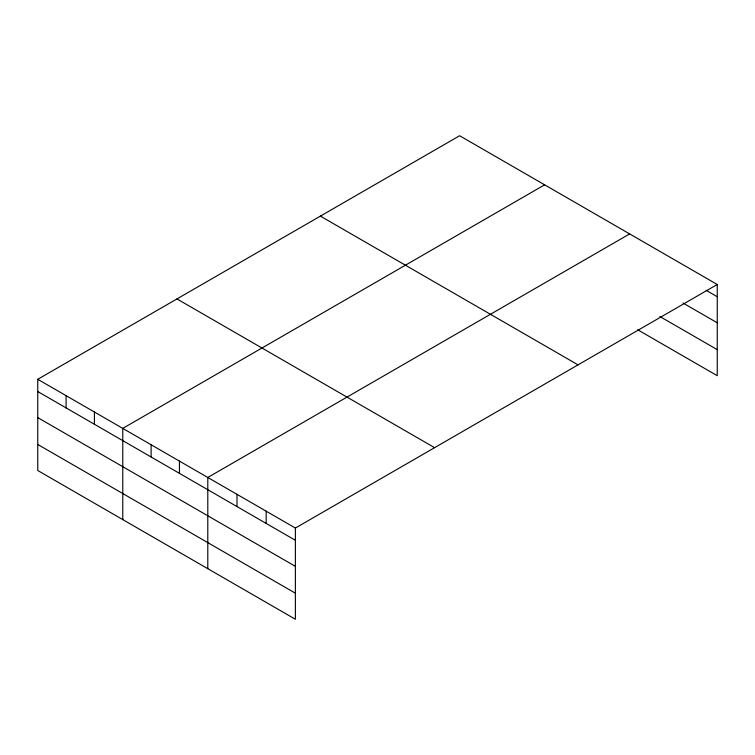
<?xml version="1.0" encoding="UTF-8"?>
<svg xmlns="http://www.w3.org/2000/svg" width="755" height="755" viewBox="0 0 755 755"><rect width="100%" height="100%" fill="white"/><g stroke="black" fill="none" stroke-linecap="round" stroke-linejoin="round"><path stroke-width="1.13" d="M637.711 329.775L717.25 375.697L717.25 284.493L459.616 135.74L37.75 379.303L37.75 470.507L295.384 619.26L295.384 528.047L717.25 284.493M544.629 184.833L122.772 428.387L122.772 519.6M629.651 233.918L207.795 477.471L207.795 568.685M706.17 290.335L717.25 296.734M683.02 303.029L717.25 322.791M659.861 316.505L717.25 349.641M320.394 216.119L578.037 364.863M176.963 298.933L434.606 447.677M37.75 379.303L295.384 528.047M37.75 391.543L295.384 540.287M37.75 417.6L295.384 566.354M37.75 444.45L295.384 593.194M266.185 511.192L266.185 523.432M236.985 494.336L236.985 506.577M179.454 461.116L179.454 473.357M151.113 444.752L151.113 456.992M94.432 412.032L94.432 424.272M66.091 395.667L66.091 407.908"/></g></svg>
